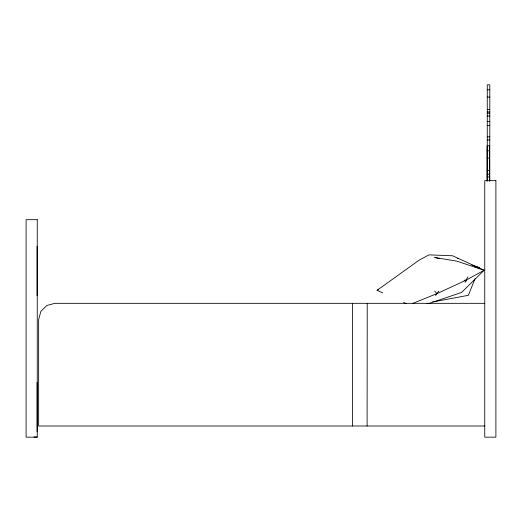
<?xml version="1.0" encoding="UTF-8"?>
<svg xmlns="http://www.w3.org/2000/svg" width="522" height="522" viewBox="0 0 522 522"><rect width="100%" height="100%" fill="white"/><g stroke="black" fill="none" stroke-linecap="round" stroke-linejoin="round"><path stroke-width="0.78" d="M352.454 426.004L352.591 303.328M367.096 426.004L367.234 303.328M465.082 282.409L465.826 280.294L467.973 276.928M475.013 278.67L468.378 295.315L434.324 301.651L432.718 301.585M478.909 268.908L479.45 267.551L471.797 265.065M435.505 295.459L438.806 291.152M382.711 292.888L377.086 290.304L419.401 259.989L428.96 254.867L452.541 255.76L484.122 270.252L461.533 292.464L429.521 303.295L426.363 303.55M412.758 303.419L436.868 293.664L465.826 280.294L484.122 270.252L456.946 261.183L434.663 257.483L439.42 258.592M377.086 290.304L378.541 289.684M477.969 268.178L479.45 267.551L476.612 267.14M457.226 258.507L458.146 258.331M487.267 89.777L489.793 89.777M487.267 97.118L489.793 97.118M487.267 109.522L489.793 109.522M487.267 111.989L489.793 111.989M487.267 113.196L489.793 113.196M487.267 116.001L489.793 116.001M487.267 121.385L489.793 121.385M487.267 125.476L489.793 125.476M487.267 136.868L489.793 136.868M487.267 139.942L489.793 139.942M487.033 150.76L489.558 150.76M487.033 158.094L489.558 158.094M487.033 170.498L489.558 170.498M487.033 174.178L489.558 174.178M487.033 176.984L489.558 176.984M484.749 303.328L54.901 303.328L46.771 305.507L40.827 311.451L38.648 319.581L38.648 426.004L484.749 426.004M33.963 437.005L37.251 437.005M464.084 280.216L465.826 280.294L466.675 280.966M474.335 266.709L478.517 267.682M403.539 302.44L406.266 303.693M434.689 291.028L436.868 293.664M489.793 181.036L489.793 84.845L487.267 84.845L487.267 181.036M489.558 181.154L489.558 145.821L487.033 145.821L487.033 181.154M37.088 246.28L37.088 295.746M37.088 382.352L37.088 431.818M495.9 180.651L484.749 180.651L484.749 437.155L495.9 437.155L495.9 180.651M37.251 219.684L26.1 219.684L26.1 437.155L37.251 437.155L37.251 219.684"/></g></svg>
